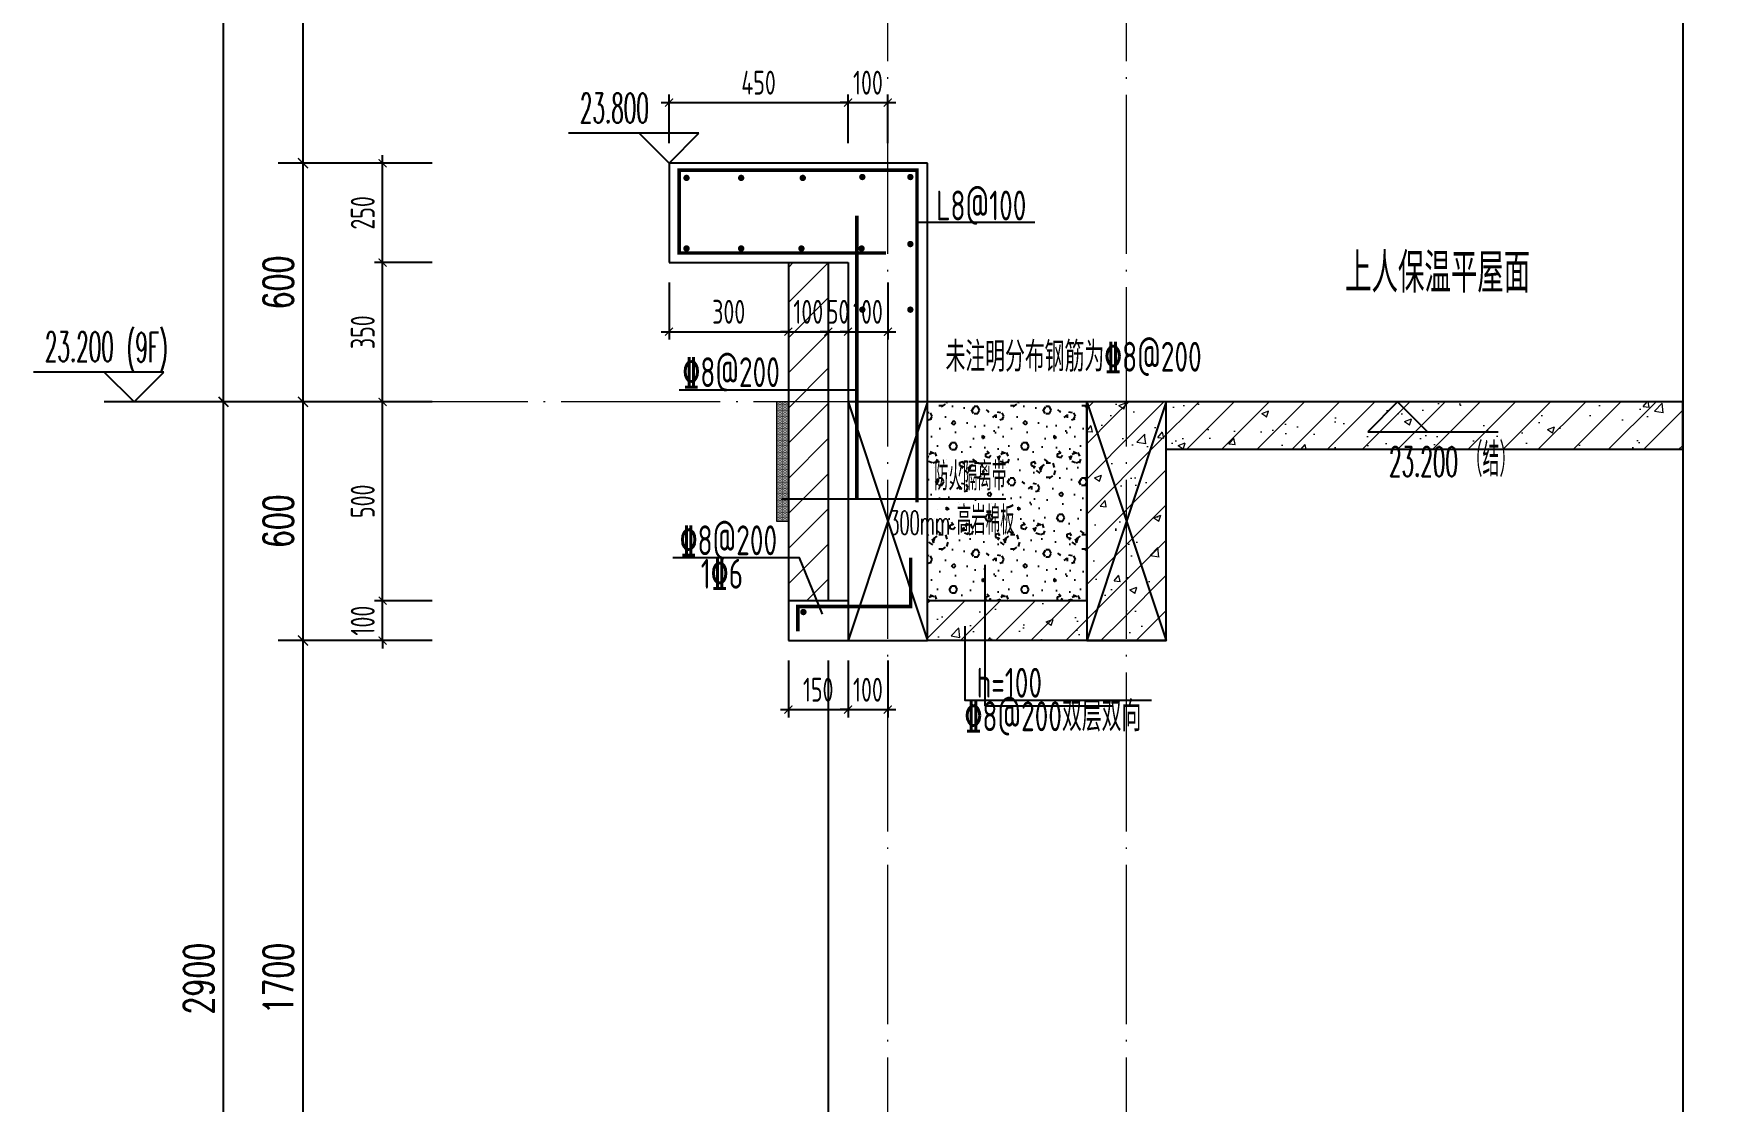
# Model space of a CAD drawing. Extents: x -1058961 to 23600, y -449123 to 2751847.
# Drawn here: x -103209 to -99009, y -20162 to -17477 of the extents above; entities that cross this region are included whole.
import ezdxf

# ---------------------------------------------------------------- set-up
doc = ezdxf.new("R2010")
doc.units = 0
doc.header["$LTSCALE"] = 1000
doc.linetypes.add('DOTE', pattern=[2.4200000000000004, 2, -0.2, 0.02, -0.2])
doc.layers.get('0').update_dxf_attribs({"linetype": 'CONTINUOUS'})
doc.layers.get('DEFPOINTS').update_dxf_attribs({"linetype": 'CONTINUOUS'})
for name, color, linetype in [('3-屋面构造层', 157, 'CONTINUOUS'), ('DIM', 2, 'CONTINUOUS'), ('DIM_ELEV', 3, 'CONTINUOUS'), ('DIM_IDEN', 67, 'CONTINUOUS'), ('DIM_SYMB', 3, 'CONTINUOUS'), ('PUB_DIM', 3, 'CONTINUOUS'), ('PUB_TEXT', 2, 'CONTINUOUS'), ('REIN', 6, 'CONTINUOUS'), ('S-大样-砼线', 7, 'CONTINUOUS'), ('S-引出线', 40, 'CONTINUOUS'), ('TEXT', 2, 'CONTINUOUS'), ('WALL', 5, 'CONTINUOUS'), ('水平筋标注', 7, 'CONTINUOUS'), ('看线', 251, 'CONTINUOUS')]:
    doc.layers.add(name, color=color, linetype=linetype)
doc.layers.add('DOTE', color=19, linetype='DOTE', lineweight=9)
doc.layers.add('PUB_HATCH', color=8, linetype='CONTINUOUS', lineweight=9)
doc.styles.add('_TCH_DIM', font='SIMPLEX.shx', dxfattribs={"width": 0.7, "bigfont": 'GBCBIG.shx'})
doc.styles.add('_TCH_DIM_T3', font='SIMPLEX', dxfattribs={"width": 0.7058823529411765, "bigfont": 'GBCBIG'})
doc.styles.add('DIM_FONT_T3', font='SIMPLEX', dxfattribs={"width": 0.7058823529411765, "bigfont": 'GBCBIG'})
doc.styles.add('TSSD_DIMENSION', font='Tssdeng.shx', dxfattribs={"width": 0.7, "bigfont": 'tssdchn.shx'})
doc.styles.add('TSSD_REIN', font='tssdeng.shx', dxfattribs={"width": 0.7, "height": 300, "bigfont": 'tssdchn.shx'})
doc.dimstyles.new('_TCH_ARCH&&25', dxfattribs={"dimtxt": 74.375, "dimasz": 25, "dimexe": 62.5, "dimexo": 75, "dimgap": 25, "dimtad": 1, "dimdec": 0, "dimzin": 0, "dimdsep": 46, "dimtxsty": '_TCH_DIM_T3', "dimblk": 'ARCHTICK', "dimcen": 0.09, "dimclrt": 7, "dimazin": 0, "dimtfac": 1, "dimtdec": 0, "dimtix": 1, "dimtmove": 2, "dimatfit": 3, "dimldrblk": 'ARCHTICK', "dimfxl": 0, "dimtolj": 1, "dimtzin": 0, "dimarcsym": 0})
doc.dimstyles.new('TSSD_20_20', dxfattribs={"dimtxt": 60, "dimasz": 20, "dimexe": 20, "dimexo": 50, "dimgap": 20, "dimtad": 1, "dimdec": 0, "dimzin": 0, "dimdsep": 46, "dimtxsty": 'TSSD_DIMENSION', "dimblk": 'ARCHTICK', "dimblk1": 'ARCHTICK', "dimblk2": 'ARCHTICK', "dimcen": 0, "dimdle": 20, "dimclrt": 7, "dimadec": 0, "dimazin": 0, "dimtfac": 1, "dimtdec": 0, "dimtix": 1, "dimtmove": 2, "dimatfit": 3, "dimfxl": 0, "dimtolj": 1, "dimtzin": 0, "dimarcsym": 0})
pattern_1 = [(45, (-668291.0864030174, 135539.9102943825), (-44.19417382415921, 44.19417382415922), []), (49.99999999999999, (-668291.0864030174, 135539.9102943825), (179.3150456501884, -15.68803374564878), [18.75, -206.25]), (355, (-668291.0864030174, 135539.9102943825), (-34.68783340325, 188.048033425003), [15, -165]), (100.4514, (-668276.1434830175, 135538.6029593826), (144.6273454285054, 172.3598855152384), [15.9350475, -175.285528]), (46.18420000000002, (-668291.0864030174, 135589.9102943825), (266.8102621564111, -41.37975358225452), [28.12499999999996, -309.3749999999993]), (96.6356, (-668268.8522167674, 135586.4619676325), (233.6656763871758, 243.5294677251104), [23.902572, -262.92825]), (351.1842, (-668291.0864030174, 135589.9102943825), (233.6654862834068, 243.5296502313311), [22.5, -247.5]), (21, (-668266.0864030174, 135577.4102943825), (149.2267630296154, -100.6547226663347), [18.75, -206.25]), (326.0000000000001, (-668266.0864030174, 135577.4102943825), (60.82883298039543, 181.2875112617133), [15, -165]), (71.4514, (-668253.6508447673, 135569.0223928826), (210.0556571453725, 80.6326241774881), [15.9350475, -175.285528]), (37.50000000000001, (-668291.0864030174, 135539.9102943825), (3.039963829322667, 83.22346345782788), [0, -163, 0, -167.5, 0, -165.625]), (7.499999999999999, (-668291.0864030174, 135539.9102943825), (65.76738436053715, 98.60292797059006), [0, -95.5, 0, -159.25, 0, -63.125]), (327.5, (-668346.8364030174, 135539.9102943825), (133.4556090431022, -5.638717933594939), [0, -62.5, 0, -195, 0, -258.75]), (317.5, (-668371.8364030174, 135539.9102943825), (145.7965423355966, 25.02624558307943), [0, -81.25, 0, -129.5, 0, -183.75])]

# ---------------------------------------------------------------- blocks, each defined once
blk = doc.blocks.new('A$C1F6240CC')
at = {"layer": 'PUB_HATCH'}
h = blk.add_hatch(dxfattribs=at)
h.set_pattern_fill('DOTS', color=251, scale=2, style=0)
h.set_pattern_definition([(0, (-1.955777406692505e-08, -299.9999999983702), (1.5875, 3.175), [0, -3.175])])
h.paths.add_polyline_path([(-29.99999475874938, -299.999999998312), (5.558831617236137e-06, -299.9999999983702), (6.351852789521217e-06, -49.99999798531644), (6.344867870211601e-06, 1.948734279721975e-06), (-1.955777406692505e-08, 2.010667230933905e-06), (-1.955777406692505e-08, 1.688022166490555e-09), (-29.99999475874938, 1.688022166490555e-09)])
at = {"layer": 'DIM_IDEN', "color": 5}
for p, q in [((-17.00205630995333, -243.6957581644529), (275.1374033376342, -243.6957581644529)), ((275.1374033376342, -243.6957581644529), (546.9959839678602, -243.6957581644529))]:
    blk.add_line(p, q, dxfattribs=at)
at = {"layer": 'PUB_HATCH', "color": 5}
blk.add_lwpolyline([(-1.955777406692505e-08, 1.629814505577087e-09), (-29.99999475874938, 1.629814505577087e-09), (-29.99999475874938, -299.9999999983702), (-1.955777406692505e-08, -299.9999999983702)], close=True, dxfattribs=at)
at = {"layer": 'PUB_TEXT', "style": 'DIM_FONT_T3', "width": 0.7058823529411765}
blk.add_text('防火隔离带', height=71.48936170212767, dxfattribs=at).set_placement((366.1962342807512, -222.6957581644529))
at = {"layer": 'PUB_TEXT', "color": 5, "style": 'DIM_FONT_T3'}
for s, height, width, p in [('300mm', 59.5, 0.4982698961937717, (253.9391275269252, -333.7157581644528)), ('高岩棉板', 71.48936170212767, 0.7058823529411765, (423.3508922328077, -333.7157581644528))]:
    blk.add_text(s, height=height, dxfattribs=dict(at, width=width)).set_placement(p)
blk = doc.blocks.new('_ArchTick')
at = {"color": 0, "linetype": 'ByBlock', "const_width": 0.15}
blk.add_lwpolyline([(-0.5, -0.5), (0.5, 0.5)], dxfattribs=at)
blk = doc.blocks.new('*D2248')
at = {"layer": 'DEFPOINTS', "color": 0}
for p in [(-101160.488908591, -17650.79827235779), (-101610.4889085471, -17803.12175046717), (-101160.488908591, -17803.12175047572)]:
    blk.add_point(p, dxfattribs=at)
at = {"layer": 'DIM', "color": 0, "lineweight": -2}
for p, q in [((-101610.4889085471, -17753.12175046717), (-101610.4889085471, -17630.79827235779)), ((-101160.488908591, -17753.12175047572), (-101160.488908591, -17630.79827235779)), ((-101630.4889085471, -17650.79827235779), (-101140.488908591, -17650.79827235779))]:
    blk.add_line(p, q, dxfattribs=at)
at = {"layer": 'DIM', "color": 0, "lineweight": -2, "xscale": 20, "yscale": 20, "zscale": 20, "rotation": 180}
blk.add_blockref('_ArchTick', (-101610.4889085471, -17650.79827235779), dxfattribs=at)
at = {"layer": 'DIM', "color": 0, "lineweight": -2, "xscale": 20, "yscale": 20, "zscale": 20}
blk.add_blockref('_ArchTick', (-101160.488908591, -17650.79827235779), dxfattribs=at)
at = {"layer": 'DIM', "color": 7, "insert": (-101385.488908569, -17600.79827235779), "char_height": 60, "attachment_point": 5, "style": 'TSSD_DIMENSION'}
blk.add_mtext('\\A1;450', dxfattribs=at)
blk = doc.blocks.new('*D2249')
at = {"layer": 'DEFPOINTS', "color": 0}
for p in [(-101060.4889152684, -17650.79827236303), (-101160.488908591, -17803.12175047572), (-101060.4889152684, -17803.12175047764)]:
    blk.add_point(p, dxfattribs=at)
at = {"layer": 'DIM', "color": 0, "lineweight": -2}
for p, q in [((-101160.488908591, -17753.12175047572), (-101160.488908591, -17630.79827236303)), ((-101060.4889152684, -17753.12175047764), (-101060.4889152684, -17630.79827236303)), ((-101160.488908591, -17650.79827236303), (-101180.488908591, -17650.79827236303)), ((-101160.488908591, -17650.79827236303), (-101060.4889152684, -17650.79827236303)), ((-101060.4889152684, -17650.79827236303), (-101040.4889152684, -17650.79827236303))]:
    blk.add_line(p, q, dxfattribs=at)
at = {"layer": 'DIM', "color": 0, "lineweight": -2, "xscale": 20, "yscale": 20, "zscale": 20}
blk.add_blockref('_ArchTick', (-101160.488908591, -17650.79827236303), dxfattribs=at)
at = {"layer": 'DIM', "color": 0, "lineweight": -2, "xscale": 20, "yscale": 20, "zscale": 20, "rotation": 180}
blk.add_blockref('_ArchTick', (-101060.4889152684, -17650.79827236303), dxfattribs=at)
at = {"layer": 'DIM', "color": 7, "insert": (-101110.4889119297, -17600.79827236303), "char_height": 60, "attachment_point": 5, "style": 'TSSD_DIMENSION'}
blk.add_mtext('\\A1;100', dxfattribs=at)
blk = doc.blocks.new('*D2255')
at = {"layer": 'DEFPOINTS', "color": 0}
for p in [(-101610.4889152552, -18053.12175045372), (-101310.4889085615, -18053.12175045942), (-101310.4889085615, -18226.83244041115)]:
    blk.add_point(p, dxfattribs=at)
at = {"layer": 'DIM', "color": 0, "lineweight": -2}
for p, q in [((-101610.4889152552, -18103.12175045372), (-101610.4889152552, -18246.83244041115)), ((-101310.4889085615, -18103.12175045942), (-101310.4889085615, -18246.83244041115)), ((-101630.4889152552, -18226.83244041115), (-101290.4889085615, -18226.83244041115))]:
    blk.add_line(p, q, dxfattribs=at)
at = {"layer": 'DIM', "color": 0, "lineweight": -2, "xscale": 20, "yscale": 20, "zscale": 20, "rotation": 180}
blk.add_blockref('_ArchTick', (-101610.4889152552, -18226.83244041115), dxfattribs=at)
at = {"layer": 'DIM', "color": 0, "lineweight": -2, "xscale": 20, "yscale": 20, "zscale": 20}
blk.add_blockref('_ArchTick', (-101310.4889085615, -18226.83244041115), dxfattribs=at)
at = {"layer": 'DIM', "color": 7, "insert": (-101460.4889119084, -18176.83244041115), "char_height": 60, "attachment_point": 5, "style": 'TSSD_DIMENSION'}
blk.add_mtext('\\A1;300', dxfattribs=at)
blk = doc.blocks.new('*D2256')
at = {"layer": 'DEFPOINTS', "color": 0}
for p in [(-101310.4889085615, -18053.12175045942), (-101210.4889083258, -18053.12175046135), (-101210.4889083258, -18226.83244041499)]:
    blk.add_point(p, dxfattribs=at)
at = {"layer": 'DIM', "color": 0, "lineweight": -2}
for p, q in [((-101310.4889085615, -18103.12175045942), (-101310.4889085615, -18246.83244041499)), ((-101210.4889083258, -18103.12175046135), (-101210.4889083258, -18246.83244041499)), ((-101310.4889085615, -18226.83244041499), (-101330.4889085615, -18226.83244041499)), ((-101310.4889085615, -18226.83244041499), (-101210.4889083258, -18226.83244041499)), ((-101210.4889083258, -18226.83244041499), (-101190.4889083258, -18226.83244041499))]:
    blk.add_line(p, q, dxfattribs=at)
at = {"layer": 'DIM', "color": 0, "lineweight": -2, "xscale": 20, "yscale": 20, "zscale": 20}
blk.add_blockref('_ArchTick', (-101310.4889085615, -18226.83244041499), dxfattribs=at)
at = {"layer": 'DIM', "color": 0, "lineweight": -2, "xscale": 20, "yscale": 20, "zscale": 20, "rotation": 180}
blk.add_blockref('_ArchTick', (-101210.4889083258, -18226.83244041499), dxfattribs=at)
at = {"layer": 'DIM', "color": 7, "insert": (-101260.4889084437, -18176.83244041499), "char_height": 60, "attachment_point": 5, "style": 'TSSD_DIMENSION'}
blk.add_mtext('\\A1;100', dxfattribs=at)
blk = doc.blocks.new('*D2257')
at = {"layer": 'DEFPOINTS', "color": 0}
for p in [(-101210.4889083258, -18053.12175046135), (-101160.4889085632, -18053.12175046233), (-101160.4889085632, -18226.83244041645)]:
    blk.add_point(p, dxfattribs=at)
at = {"layer": 'DIM', "color": 0, "lineweight": -2}
for p, q in [((-101210.4889083258, -18103.12175046135), (-101210.4889083258, -18246.83244041645)), ((-101160.4889085632, -18103.12175046233), (-101160.4889085632, -18246.83244041645)), ((-101210.4889083258, -18226.83244041645), (-101230.4889083258, -18226.83244041645)), ((-101210.4889083258, -18226.83244041645), (-101160.4889085632, -18226.83244041645)), ((-101160.4889085632, -18226.83244041645), (-101140.4889085632, -18226.83244041645))]:
    blk.add_line(p, q, dxfattribs=at)
at = {"layer": 'DIM', "color": 0, "lineweight": -2, "xscale": 20, "yscale": 20, "zscale": 20}
blk.add_blockref('_ArchTick', (-101210.4889083258, -18226.83244041645), dxfattribs=at)
at = {"layer": 'DIM', "color": 0, "lineweight": -2, "xscale": 20, "yscale": 20, "zscale": 20, "rotation": 180}
blk.add_blockref('_ArchTick', (-101160.4889085632, -18226.83244041645), dxfattribs=at)
at = {"layer": 'DIM', "color": 7, "insert": (-101185.4889084445, -18176.83244041645), "char_height": 60, "attachment_point": 5, "style": 'TSSD_DIMENSION'}
blk.add_mtext('\\A1;50', dxfattribs=at)
blk = doc.blocks.new('*D2258')
at = {"layer": 'DEFPOINTS', "color": 0}
for p in [(-101160.4889085632, -18053.12175046233), (-101060.4889152406, -18053.12175046426), (-101060.4889152406, -18226.83244041784)]:
    blk.add_point(p, dxfattribs=at)
at = {"layer": 'DIM', "color": 0, "lineweight": -2}
for p, q in [((-101160.4889085632, -18103.12175046233), (-101160.4889085632, -18246.83244041784)), ((-101060.4889152406, -18103.12175046426), (-101060.4889152406, -18246.83244041784)), ((-101160.4889085632, -18226.83244041784), (-101180.4889085632, -18226.83244041784)), ((-101160.4889085632, -18226.83244041784), (-101060.4889152406, -18226.83244041784)), ((-101060.4889152406, -18226.83244041784), (-101040.4889152406, -18226.83244041784))]:
    blk.add_line(p, q, dxfattribs=at)
at = {"layer": 'DIM', "color": 0, "lineweight": -2, "xscale": 20, "yscale": 20, "zscale": 20}
blk.add_blockref('_ArchTick', (-101160.4889085632, -18226.83244041784), dxfattribs=at)
at = {"layer": 'DIM', "color": 0, "lineweight": -2, "xscale": 20, "yscale": 20, "zscale": 20, "rotation": 180}
blk.add_blockref('_ArchTick', (-101060.4889152406, -18226.83244041784), dxfattribs=at)
at = {"layer": 'DIM', "color": 7, "insert": (-101110.4889119019, -18176.83244041784), "char_height": 60, "attachment_point": 5, "style": 'TSSD_DIMENSION'}
blk.add_mtext('\\A1;100', dxfattribs=at)
blk = doc.blocks.new('*D2259')
at = {"layer": 'DEFPOINTS', "color": 0}
for p in [(-101310.4889152411, -19003.12175046228), (-101160.4889152427, -19003.12175046513), (-101160.4889152427, -19176.83244041831)]:
    blk.add_point(p, dxfattribs=at)
at = {"layer": 'DIM', "color": 0, "lineweight": -2}
for p, q in [((-101310.4889152411, -19053.12175046228), (-101310.4889152411, -19196.83244041831)), ((-101160.4889152427, -19053.12175046513), (-101160.4889152427, -19196.83244041831)), ((-101330.4889152411, -19176.83244041831), (-101140.4889152427, -19176.83244041831))]:
    blk.add_line(p, q, dxfattribs=at)
at = {"layer": 'DIM', "color": 0, "lineweight": -2, "xscale": 20, "yscale": 20, "zscale": 20, "rotation": 180}
blk.add_blockref('_ArchTick', (-101310.4889152411, -19176.83244041831), dxfattribs=at)
at = {"layer": 'DIM', "color": 0, "lineweight": -2, "xscale": 20, "yscale": 20, "zscale": 20}
blk.add_blockref('_ArchTick', (-101160.4889152427, -19176.83244041831), dxfattribs=at)
at = {"layer": 'DIM', "color": 7, "insert": (-101235.4889152419, -19126.83244041831), "char_height": 60, "attachment_point": 5, "style": 'TSSD_DIMENSION'}
blk.add_mtext('\\A1;150', dxfattribs=at)
blk = doc.blocks.new('*D2260')
at = {"layer": 'DEFPOINTS', "color": 0}
for p in [(-101160.4889152426, -19003.12175046513), (-101060.4889219201, -19003.12175046705), (-101060.4889219201, -19176.83244042069)]:
    blk.add_point(p, dxfattribs=at)
at = {"layer": 'DIM', "color": 0, "lineweight": -2}
for p, q in [((-101160.4889152426, -19053.12175046513), (-101160.4889152426, -19196.83244042069)), ((-101060.4889219201, -19053.12175046705), (-101060.4889219201, -19196.83244042069)), ((-101160.4889152426, -19176.83244042069), (-101180.4889152426, -19176.83244042069)), ((-101160.4889152426, -19176.83244042069), (-101060.4889219201, -19176.83244042069)), ((-101060.4889219201, -19176.83244042069), (-101040.4889219201, -19176.83244042069))]:
    blk.add_line(p, q, dxfattribs=at)
at = {"layer": 'DIM', "color": 0, "lineweight": -2, "xscale": 20, "yscale": 20, "zscale": 20}
blk.add_blockref('_ArchTick', (-101160.4889152426, -19176.83244042069), dxfattribs=at)
at = {"layer": 'DIM', "color": 0, "lineweight": -2, "xscale": 20, "yscale": 20, "zscale": 20, "rotation": 180}
blk.add_blockref('_ArchTick', (-101060.4889219201, -19176.83244042069), dxfattribs=at)
at = {"layer": 'DIM', "color": 7, "insert": (-101110.4889185813, -19126.83244042069), "char_height": 60, "attachment_point": 5, "style": 'TSSD_DIMENSION'}
blk.add_mtext('\\A1;100', dxfattribs=at)
blk = doc.blocks.new('*D2261')
at = {"layer": 'DEFPOINTS', "color": 0}
for p in [(-102330.6830723366, -17803.12175046402), (-102156.0723058874, -17803.12175046402), (-102156.0723058874, -18053.12175046239)]:
    blk.add_point(p, dxfattribs=at)
at = {"layer": 'DIM', "color": 0, "lineweight": -2}
for p, q in [((-102206.0723058874, -17803.12175046402), (-102350.6830723366, -17803.12175046402)), ((-102330.6830723366, -18073.12175046239), (-102330.6830723366, -17783.12175046402)), ((-102206.0723058874, -18053.12175046239), (-102350.6830723366, -18053.12175046239))]:
    blk.add_line(p, q, dxfattribs=at)
at = {"layer": 'DIM', "color": 0, "lineweight": -2, "xscale": 20, "yscale": 20, "zscale": 20}
for p, rotation in [((-102330.6830723366, -17803.12175046402), 90), ((-102330.6830723366, -18053.12175046239), 270)]:
    blk.add_blockref('_ArchTick', p, dxfattribs=dict(at, rotation=rotation))
at = {"layer": 'DIM', "color": 7, "insert": (-102380.6830723366, -17928.12175046322), "char_height": 60, "attachment_point": 5, "rotation": 90, "style": 'TSSD_DIMENSION'}
blk.add_mtext('\\A1;250', dxfattribs=at)
blk = doc.blocks.new('*D2262')
at = {"layer": 'DEFPOINTS', "color": 0}
for p in [(-102330.6830723366, -18053.12175046239), (-102156.0723058874, -18053.12175046239), (-102156.0723058874, -18403.12175049039)]:
    blk.add_point(p, dxfattribs=at)
at = {"layer": 'DIM', "color": 0, "lineweight": -2}
for p, q in [((-102206.0723058874, -18053.12175046239), (-102350.6830723366, -18053.12175046239)), ((-102330.6830723366, -18423.12175049039), (-102330.6830723366, -18033.12175046239)), ((-102206.0723058874, -18403.12175049039), (-102350.6830723366, -18403.12175049039))]:
    blk.add_line(p, q, dxfattribs=at)
at = {"layer": 'DIM', "color": 0, "lineweight": -2, "xscale": 20, "yscale": 20, "zscale": 20}
for p, rotation in [((-102330.6830723366, -18053.12175046239), 90), ((-102330.6830723366, -18403.12175049039), 270)]:
    blk.add_blockref('_ArchTick', p, dxfattribs=dict(at, rotation=rotation))
at = {"layer": 'DIM', "color": 7, "insert": (-102380.6830723366, -18228.12175047641), "char_height": 60, "attachment_point": 5, "rotation": 90, "style": 'TSSD_DIMENSION'}
blk.add_mtext('\\A1;350', dxfattribs=at)
blk = doc.blocks.new('*D2263')
at = {"layer": 'DEFPOINTS', "color": 0}
for p in [(-102330.6830723366, -18403.12175049039), (-102156.0723058874, -18403.12175049039), (-102156.0723058874, -18903.12175049034)]:
    blk.add_point(p, dxfattribs=at)
at = {"layer": 'DIM', "color": 0, "lineweight": -2}
for p, q in [((-102330.6830723366, -18923.12175049034), (-102330.6830723366, -18383.12175049039)), ((-102206.0723058874, -18403.12175049039), (-102350.6830723366, -18403.12175049039)), ((-102206.0723058874, -18903.12175049034), (-102350.6830723366, -18903.12175049034))]:
    blk.add_line(p, q, dxfattribs=at)
at = {"layer": 'DIM', "color": 0, "lineweight": -2, "xscale": 20, "yscale": 20, "zscale": 20}
for p, rotation in [((-102330.6830723366, -18403.12175049039), 90), ((-102330.6830723366, -18903.12175049034), 270)]:
    blk.add_blockref('_ArchTick', p, dxfattribs=dict(at, rotation=rotation))
at = {"layer": 'DIM', "color": 7, "insert": (-102380.6830723366, -18653.12175049038), "char_height": 60, "attachment_point": 5, "rotation": 90, "style": 'TSSD_DIMENSION'}
blk.add_mtext('\\A1;500', dxfattribs=at)
blk = doc.blocks.new('*D2285')
at = {"layer": 'DEFPOINTS', "color": 0}
for p in [(-102530.683072341, -19003.12988467742), (-102230.6830723203, -19003.12988467742), (-102230.6830723203, -20703.12175046629)]:
    blk.add_point(p, dxfattribs=at)
at = {"layer": 'PUB_DIM', "color": 0, "lineweight": -2}
for p, q in [((-102305.6830723203, -19003.12988467742), (-102593.183072341, -19003.12988467742)), ((-102530.683072341, -20703.12175046629), (-102530.683072341, -19003.12988467742)), ((-102305.6830723203, -20703.12175046629), (-102593.183072341, -20703.12175046629))]:
    blk.add_line(p, q, dxfattribs=at)
at = {"layer": 'PUB_DIM', "color": 0, "lineweight": -2, "xscale": 25, "yscale": 25, "zscale": 25}
for p, rotation in [((-102530.683072341, -19003.12988467742), 90), ((-102530.683072341, -20703.12175046629), 270)]:
    blk.add_blockref('_ArchTick', p, dxfattribs=dict(at, rotation=rotation))
at = {"layer": 'PUB_DIM', "color": 7, "insert": (-102592.870572341, -19853.12581757187), "char_height": 74.375, "attachment_point": 5, "rotation": 90, "style": '_TCH_DIM_T3'}
blk.add_mtext('\\A1;1700', dxfattribs=at)
blk = doc.blocks.new('*D2286')
at = {"layer": 'DEFPOINTS', "color": 0}
for p in [(-102530.683072341, -18403.12175046257), (-102230.6830723203, -18403.12175046257), (-102230.6830723203, -19003.12988467742)]:
    blk.add_point(p, dxfattribs=at)
at = {"layer": 'PUB_DIM', "color": 0, "lineweight": -2}
for p, q in [((-102305.6830723203, -18403.12175046257), (-102593.183072341, -18403.12175046257)), ((-102530.683072341, -19003.12988467742), (-102530.683072341, -18403.12175046257)), ((-102305.6830723203, -19003.12988467742), (-102593.183072341, -19003.12988467742))]:
    blk.add_line(p, q, dxfattribs=at)
at = {"layer": 'PUB_DIM', "color": 0, "lineweight": -2, "xscale": 25, "yscale": 25, "zscale": 25}
for p, rotation in [((-102530.683072341, -18403.12175046257), 90), ((-102530.683072341, -19003.12988467742), 270)]:
    blk.add_blockref('_ArchTick', p, dxfattribs=dict(at, rotation=rotation))
at = {"layer": 'PUB_DIM', "color": 7, "insert": (-102592.870572341, -18703.12581757001), "char_height": 74.375, "attachment_point": 5, "rotation": 90, "style": '_TCH_DIM_T3'}
blk.add_mtext('\\A1;600', dxfattribs=at)
blk = doc.blocks.new('*D2287')
at = {"layer": 'DEFPOINTS', "color": 0}
for p in [(-102530.683072341, -17803.12175049051), (-102230.6830723203, -17803.12175049051), (-102230.6830723203, -18403.12175046257)]:
    blk.add_point(p, dxfattribs=at)
at = {"layer": 'PUB_DIM', "color": 0, "lineweight": -2}
for p, q in [((-102305.6830723203, -17803.12175049051), (-102593.183072341, -17803.12175049051)), ((-102530.683072341, -18403.12175046257), (-102530.683072341, -17803.12175049051)), ((-102305.6830723203, -18403.12175046257), (-102593.183072341, -18403.12175046257))]:
    blk.add_line(p, q, dxfattribs=at)
at = {"layer": 'PUB_DIM', "color": 0, "lineweight": -2, "xscale": 25, "yscale": 25, "zscale": 25}
for p, rotation in [((-102530.683072341, -17803.12175049051), 90), ((-102530.683072341, -18403.12175046257), 270)]:
    blk.add_blockref('_ArchTick', p, dxfattribs=dict(at, rotation=rotation))
at = {"layer": 'PUB_DIM', "color": 7, "insert": (-102592.870572341, -18103.12175047655), "char_height": 74.375, "attachment_point": 5, "rotation": 90, "style": '_TCH_DIM_T3'}
blk.add_mtext('\\A1;600', dxfattribs=at)
blk = doc.blocks.new('*D2288')
at = {"layer": 'DEFPOINTS', "color": 0}
for p in [(-102530.683072341, -16103.12175046222), (-102230.6830723203, -16103.12175046222), (-102230.6830723203, -17803.12175049051)]:
    blk.add_point(p, dxfattribs=at)
at = {"layer": 'PUB_DIM', "color": 0, "lineweight": -2}
for p, q in [((-102305.6830723203, -16103.12175046222), (-102593.183072341, -16103.12175046222)), ((-102530.683072341, -17803.12175049051), (-102530.683072341, -16103.12175046222)), ((-102305.6830723203, -17803.12175049051), (-102593.183072341, -17803.12175049051))]:
    blk.add_line(p, q, dxfattribs=at)
at = {"layer": 'PUB_DIM', "color": 0, "lineweight": -2, "xscale": 25, "yscale": 25, "zscale": 25}
for p, rotation in [((-102530.683072341, -16103.12175046222), 90), ((-102530.683072341, -17803.12175049051), 270)]:
    blk.add_blockref('_ArchTick', p, dxfattribs=dict(at, rotation=rotation))
at = {"layer": 'PUB_DIM', "color": 7, "insert": (-102592.870572341, -16953.12175047638), "char_height": 74.375, "attachment_point": 5, "rotation": 90, "style": '_TCH_DIM_T3'}
blk.add_mtext('\\A1;1700', dxfattribs=at)
blk = doc.blocks.new('*D2296')
at = {"layer": 'DEFPOINTS', "color": 0}
for p in [(-102730.6830723459, -18403.12175046245), (-102230.6830723208, -18403.12175046245), (-102230.6830723208, -21303.12175046245)]:
    blk.add_point(p, dxfattribs=at)
at = {"layer": 'PUB_DIM', "color": 0, "lineweight": -2}
for p, q in [((-102305.6830723208, -18403.12175046245), (-102793.1830723459, -18403.12175046245)), ((-102730.6830723459, -21303.12175046245), (-102730.6830723459, -18403.12175046245)), ((-102305.6830723208, -21303.12175046245), (-102793.1830723459, -21303.12175046245))]:
    blk.add_line(p, q, dxfattribs=at)
at = {"layer": 'PUB_DIM', "color": 0, "lineweight": -2, "xscale": 25, "yscale": 25, "zscale": 25}
for p, rotation in [((-102730.6830723459, -18403.12175046245), 90), ((-102730.6830723459, -21303.12175046245), 270)]:
    blk.add_blockref('_ArchTick', p, dxfattribs=dict(at, rotation=rotation))
at = {"layer": 'PUB_DIM', "color": 7, "insert": (-102792.8705723459, -19853.12175046247), "char_height": 74.375, "attachment_point": 5, "rotation": 90, "style": '_TCH_DIM_T3'}
blk.add_mtext('\\A1;2900', dxfattribs=at)
blk = doc.blocks.new('*D2297')
at = {"layer": 'DEFPOINTS', "color": 0}
for p in [(-102730.6830723459, -15503.12175046245), (-102230.6830723208, -15503.12175046245), (-102230.6830723208, -18403.12175046245)]:
    blk.add_point(p, dxfattribs=at)
at = {"layer": 'PUB_DIM', "color": 0, "lineweight": -2}
for p, q in [((-102305.6830723208, -15503.12175046245), (-102793.1830723459, -15503.12175046245)), ((-102730.6830723459, -18403.12175046245), (-102730.6830723459, -15503.12175046245)), ((-102305.6830723208, -18403.12175046245), (-102793.1830723459, -18403.12175046245))]:
    blk.add_line(p, q, dxfattribs=at)
at = {"layer": 'PUB_DIM', "color": 0, "lineweight": -2, "xscale": 25, "yscale": 25, "zscale": 25}
for p, rotation in [((-102730.6830723459, -15503.12175046245), 90), ((-102730.6830723459, -18403.12175046245), 270)]:
    blk.add_blockref('_ArchTick', p, dxfattribs=dict(at, rotation=rotation))
at = {"layer": 'PUB_DIM', "color": 7, "insert": (-102792.8705723459, -16953.12175046247), "char_height": 74.375, "attachment_point": 5, "rotation": 90, "style": '_TCH_DIM_T3'}
blk.add_mtext('\\A1;2900', dxfattribs=at)
blk = doc.blocks.new('A$C0F477415')
at = {"layer": 'REIN', "const_width": 9}
for points in [[(536.22545744339, 974.1030920682824), (15.93111191410571, 974.1030920682824), (15.93111191410571, 1182.470114677621), (613.6656915736385, 1182.470114677621), (613.6656915736385, 347.4605763027794)], [(462.5655877483077, 353.0609498316771), (462.5655877483077, 1067.749458644073)], [(313.9337750365958, 23.34555459674448), (313.9337750365958, 85.24854036327451), (597.794307123404, 85.24854036327451), (597.794307123404, 208.2016744283028)]]:
    blk.add_lwpolyline(points, dxfattribs=at)
at = {"layer": 'REIN', "const_width": 8}
for points in [[(30.21925133559853, 1162.868610424921, 1), (38.21925133559853, 1162.868610424921, 1)], [(167.6620064838789, 1162.868610424921, 1), (175.6620064838789, 1162.868610424921, 1)], [(322.5238362546079, 1162.868610424921, 1), (330.5238362546079, 1162.868610424921, 1)], [(472.3069430752657, 1165.127354013326, 1), (480.3069430752657, 1165.127354013326, 1)], [(593.0279733999632, 1165.127354013326, 1), (601.0279733999632, 1165.127354013326, 1)], [(30.21925133559853, 985.4166030073538, 1), (38.21925133559853, 985.4166030073538, 1)], [(167.6620064838789, 985.4166030073538, 1), (175.6620064838789, 985.4166030073538, 1)], [(319.1733809751458, 985.4166030073538, 1), (327.1733809751458, 985.4166030073538, 1)], [(470.4389034458436, 985.4166030073538, 1), (478.4389034458436, 985.4166030073538, 1)], [(593.0279733999632, 996.5827968406375, 1), (601.0279733999632, 996.5827968406375, 1)], [(472.3069430752657, 831.7102530163829, 1), (480.3069430752657, 831.7102530163829, 1)], [(593.0279733999632, 831.7102530163829, 1), (601.0279733999632, 831.7102530163829, 1)], [(324.1522886119783, 71.62434444355313, 1), (332.1522886119783, 71.62434444355313, 1)]]:
    blk.add_lwpolyline(points, format="xyb", close=True, dxfattribs=at)
at = {"layer": 'S-大样-砼线'}
for p, q in [((440.4064266392961, 600.0093946014531), (640.4064254472032, 0.001821757410652936)), ((640.4093733830377, 600.0093946051784), (440.4093745723367, 0.001821753685362637))]:
    blk.add_line(p, q, dxfattribs=at)
blk.add_lwpolyline([(640.4064325019717, 600.0093946014531), (440.4064266392961, 600.0093946014531), (440.4064266318455, 0.001821757410652936), (640.4064324935898, 0.001821757410652936)], close=True, dxfattribs=at)
at = {"layer": 'S-引出线'}
for p, q in [((609.6656915736385, 1052.001626337471), (909.7999883112498, 1052.001626337471)), ((15.48061037855223, 630.2351489840075), (462.5655877483077, 630.2351489840075))]:
    blk.add_line(p, q, dxfattribs=at)
blk.add_lwpolyline([(376.4770208946429, 66.11144457937917), (318.4227704755031, 207.6593468654319), (-0.0008167573250830173, 207.6593468654319)], dxfattribs=at)
at = {"layer": 'TEXT', "style": 'TSSD_REIN', "width": 0.7}
for s, p in [('L8@100', (661.743466746062, 1056.110395150376)), ('未注明分布钢筋为%%1328@200', (685.4535198323429, 675.8293871463975)), ('%%1328@200', (23.94837839109823, 636.9912632876658)), ('%%1328@200', (17.02145750215277, 214.4464526554802)), ('1%%1326', (70.13916111178696, 130.3748975073686))]:
    blk.add_text(s, height=75, rotation=1.867629851175362e-07, dxfattribs=at).set_placement(p)
blk = doc.blocks.new('20210809.02264990')
at = {"layer": 'TEXT'}
blk.add_lwpolyline([(87888.15552412858, 66842.85802403922), (87888.15552412858, 66657.37792068897), (88357.96524327435, 66657.37792068897)], dxfattribs=at)
blk.add_blockref('A$C0F477415', (87154.51063364511, 66807.0840813448), dxfattribs=at)
at = {"layer": 'TEXT', "style": 'TSSD_REIN', "width": 0.7}
for s, p in [('h=100', (87918.06667849608, 66663.40869463401)), ('%%1328@200双层双向', (87887.65350001864, 66579.16558626192))]:
    blk.add_text(s, height=75, rotation=1.867629851175362e-07, dxfattribs=at).set_placement(p)
blk = doc.blocks.new('20210810.11470748')
at = {"layer": 'S-大样-砼线'}
for p, q in [((68417.54344261235, -103208.8821089094), (68217.53969536396, -103808.8543934586)), ((68217.54049586861, -103208.8821089073), (68417.53674623882, -103808.8543934491))]:
    blk.add_line(p, q, dxfattribs=at)
blk.add_lwpolyline([(68417.54050173129, -103208.8821089131), (68217.54049586861, -103208.8821089131), (68217.53674742347, -103808.8543934549), (68417.53675328521, -103808.8543934549)], close=True, dxfattribs=at)
at = {"layer": 'REIN'}
blk.add_blockref('20210809.02264990', (-19977.38031286688, -170615.9402935578), dxfattribs=at)
blk = doc.blocks.new('*D3232')
at = {"layer": 'DEFPOINTS', "color": 0}
for p in [(-102330.6830723366, -18903.12175049034), (-102156.0723058874, -18903.12175049034), (-102156.0723058874, -19003.12988467743)]:
    blk.add_point(p, dxfattribs=at)
at = {"layer": 'DIM', "color": 0, "lineweight": -2}
for p, q in [((-102330.6830723366, -18903.12175049034), (-102330.6830723366, -18883.12175049034)), ((-102206.0723058874, -18903.12175049034), (-102350.6830723366, -18903.12175049034)), ((-102330.6830723366, -19003.12988467743), (-102330.6830723366, -18903.12175049034)), ((-102206.0723058874, -19003.12988467743), (-102350.6830723366, -19003.12988467743)), ((-102330.6830723366, -19003.12988467743), (-102330.6830723366, -19023.12988467743))]:
    blk.add_line(p, q, dxfattribs=at)
at = {"layer": 'DIM', "color": 0, "lineweight": -2, "xscale": 20, "yscale": 20, "zscale": 20}
for p, rotation in [((-102330.6830723366, -18903.12175049034), 270), ((-102330.6830723366, -19003.12988467743), 90)]:
    blk.add_blockref('_ArchTick', p, dxfattribs=dict(at, rotation=rotation))
at = {"layer": 'DIM', "color": 7, "insert": (-102380.6830723366, -18953.1258175839), "char_height": 60, "attachment_point": 5, "rotation": 90, "style": 'TSSD_DIMENSION'}
blk.add_mtext('\\A1;100', dxfattribs=at)
blk = doc.blocks.new('FSDFSFSFSFEFSFESF')
at = {"layer": '看线'}
blk.add_line((1114228.273350265, 467393.3721650818), (1114228.273350265, 465805.1368709645), dxfattribs=at)

msp = doc.modelspace()

# ---------------------------------------------------------------- hatches: boundary and pattern name
at = {"layer": '3-屋面构造层'}
h = msp.add_hatch(dxfattribs=at)
h.set_pattern_fill('加气混凝土', color=251, scale=15, style=0)
h.set_pattern_definition([(0, (-1215385.662258801, -489501.3939155483), (90, 180), [0, -180]), (0, (-1215490.962258802, -489525.6939155483), (90, 180), [0, -180]), (0, (-1215432.462258802, -489527.4939155484), (90, 180), [0, -180]), (0, (-1215368.562258802, -489474.3939155483), (90, 180), [0, -180]), (0, (-1215443.262258801, -489536.4939155484), (90, 180), [0, -180]), (0, (-1215350.562258802, -489360.9939155484), (90, 180), [0, -180]), (0, (-1215405.462258802, -489375.3939155483), (90, 180), [0, -180]), (0, (-1215376.662258801, -489397.8939155483), (90, 180), [0, -180]), (0, (-1215523.362258801, -489401.4939155484), (90, 180), [0, -180]), (0, (-1215435.162258801, -489409.5939155482), (90, 180), [0, -180]), (0, (-1215469.362258801, -489455.4939155484), (90, 180), [0, -180]), (0, (-1215467.562258802, -489522.9939155484), (90, 180), [0, -180]), (0, (-1215400.062258802, -489530.1939155483), (90, 180), [0, -180]), (0, (-1215350.562258802, -489450.9939155484), (90, 180), [0, -180]), (0, (-1215518.862258801, -489478.8939155483), (90, 180), [0, -180]), (0, (-1215503.562258802, -489448.2939155482), (90, 180), [0, -180]), (0, (-1215433.362258801, -489460.8939155483), (90, 180), [0, -180]), (0, (-1215458.562258802, -489486.9939155484), (90, 180), [0, -180]), (0, (-1215472.962258802, -489427.5939155482), (90, 180), [0, -180]), (0, (-1215450.462258802, -489360.0939155482), (90, 180), [0, -180]), (0, (-1215511.662258801, -489516.6939155483), (90, 180), [0, -180]), (0, (-1215412.662258801, -489396.9939155484), (90, 180), [0, -180]), (0, (-1215496.362258801, -489394.2939155482), (90, 180), [0, -180]), (0, (-1215510.762258801, -489370.8939155483), (90, 180), [0, -180]), (130.601294, (-1215361.619401402, -489417.3510587484), (-449.9999950292954, 540.00000236093), [7.9024662, -3311.1333]), (18.4349488, (-1215374.476544001, -489413.9224871484), (449.9999983404209, 179.9999986719667), [8.131572, -1130.28837]), (90, (-1215374.476544001, -489421.6367723484), (90.00000000000001, 180), [7.714285199999999, -352.285695]), (161.565051, (-1215366.762258801, -489424.2082019484), (-450.0000022657823, 179.9999865817234), [8.131572, -1130.28837]), (53.1301023, (-1215366.762258801, -489424.2082019484), (90.00000017013603, 179.999999914932), [8.571428999999998, -891.4285499999999]), (135, (-1215359.905115601, -489515.9224715483), (-90.00001087984293, 179.9999878185604), [7.273098, -501.84378]), (45, (-1215370.190830401, -489515.9224715483), (89.99999942471308, 179.9999992736903), [7.273098, -501.84378]), (135, (-1215365.047973002, -489521.0653415484), (-90.00001087984293, 179.9999878185604), [7.273098, -501.84378]), (45, (-1215365.047973002, -489521.0653415484), (89.99999942471308, 179.9999992736903), [7.273098, -501.84378]), (116.565051, (-1215446.476536801, -489395.0653433484), (-1.565789601976064e-05, 359.9999902060562), [9.583147799999937, -191.662949999999]), (180, (-1215450.762246801, -489386.4939161484), (-89.99999999999997, 180), [10.2857148, -169.714275]), (63.43494880000001, (-1215465.333678801, -489395.0653433484), (8.14843605922988e-07, 359.9999982559008), [9.583147799999999, -191.66295]), (116.565051, (-1215461.047968801, -489403.6367723484), (-1.565789601976064e-05, 359.9999902060562), [9.583147799999937, -191.662949999999]), (0, (-1215461.047968801, -489403.6367723484), (90, 180), [10.2857148, -169.714275]), (63.43494880000001, (-1215450.762246801, -489403.6367723484), (8.14843605922988e-07, 359.9999982559008), [9.583147799999999, -191.66295]), (107.102728, (-1215378.762259402, -489455.9224775483), (-269.9999896777364, 900.0000014520431), [11.6584038, -4884.87075]), (143.972626, (-1215382.190831002, -489444.7796297484), (-1709.999978321427, 1259.9999985739), [11.6584038, -2436.606]), (180, (-1215391.619402001, -489437.9224865484), (-89.99999999999997, 180), [11.1428568, -168.85713]), (36.02737329999999, (-1215412.190829802, -489444.7796297484), (1709.999987362977, 1259.999986416658), [11.65840379999994, -2436.605999999984]), (71.5650511, (-1215415.619401402, -489455.0653355483), (270.0000013860985, 899.9999984504369), [10.8420948, -1127.57784]), (107.102728, (-1215412.190829802, -489466.2081995484), (-269.9999896777364, 900.0000014520431), [11.6584038, -4884.87075]), (143.972626, (-1215402.762258801, -489473.0653355483), (-1709.999978321427, 1259.9999985739), [11.6584038, -2436.606]), (0, (-1215402.762258801, -489473.0653355483), (90, 180), [11.1428568, -168.85713]), (36.02737329999999, (-1215391.619402001, -489473.0653355483), (1709.999987362977, 1259.999986416658), [11.65840379999994, -2436.605999999984]), (71.5650511, (-1215382.190831002, -489466.2081995484), (270.0000013860985, 899.9999984504369), [10.8420948, -1127.57784]), (150.255118, (-1215377.047973601, -489371.9224877484), (-270.0000006390409, 179.9999977695058), [6.910506, -1444.29588]), (90, (-1215383.047973002, -489375.3510575484), (90.00000000000001, 180), [6.857143199999999, -353.142825]), (29.7448813, (-1215383.047973002, -489375.3510575484), (270.0000001590055, 179.9999991593464), [6.910506, -1444.29588]), (116.565051, (-1215419.047973002, -489499.6367735484), (-1.565789601976064e-05, 359.9999902060562), [9.583147799999937, -191.662949999999]), (168.690067, (-1215423.333686602, -489491.0653355483), (-810.0000006009299, 179.9999954832327), [8.7411762, -1826.90565]), (41.18592510000001, (-1215438.762258801, -489495.3510455483), (2249.999986367597, 1979.999982686525), [9.1115532, -3817.7406]), (90, (-1215438.762258801, -489503.9224835483), (90.00000000000001, 180), [8.571428999999998, -351.42855]), (138.814074, (-1215431.905115601, -489509.9224775483), (-2249.999960007064, 1980.00001261089), [9.1115532, -3817.7406]), (16.6992442, (-1215431.905115601, -489509.9224775483), (2969.999977654917, 899.9999905734195), [8.948835, -3749.56125]), (60.9453959, (-1215423.333686602, -489507.3510515483), (89.99999976116268, 179.9999984078114), [8.824825800000001, -3697.60185]), (109.983106, (-1215494.476542801, -489424.2082019484), (-450.0000016949791, 1259.999996665506), [10.03260059999994, -4203.659249999967]), (155.556045, (-1215497.905110801, -489414.7796291484), (-1170.000004459817, 539.9999887808897), [10.3568958, -4339.539449999999]), (24.4439547, (-1215516.762252801, -489414.7796291484), (1170.000000583643, 539.9999974027204), [10.3568958, -4339.539449999999]), (70.01689340000001, (-1215520.190820801, -489424.2082019484), (450.0000013566428, 1259.999996874217), [10.0326006, -4203.65925]), (109.983106, (-1215516.762252801, -489433.6367729484), (-450.0000016949791, 1259.999996665506), [10.03260059999994, -4203.659249999967]), (160.016893, (-1215507.333672801, -489437.0653445484), (-450.0000002644888, 179.9999918000023), [10.0326006, -2096.81325]), (19.9831065, (-1215507.333672801, -489437.0653445484), (449.9999975293226, 179.9999997144084), [10.0326006, -2096.81325]), (70.01689340000001, (-1215497.905110801, -489433.6367729484), (450.0000013566428, 1259.999996874217), [10.0326006, -4203.65925]), (122.005383, (-1215427.619402001, -489440.4939161484), (-90.00001207844099, 179.9999908112358), [8.0862696, -1690.0302]), (18.4349488, (-1215439.619400801, -489436.2082007484), (449.9999983404209, 179.9999986719667), [8.131572, -1130.28837]), (90, (-1215439.619400801, -489443.9224877484), (90.00000000000001, 180), [7.714285199999999, -352.285695]), (161.565051, (-1215431.905115601, -489446.4939155484), (-450.0000022657823, 179.9999865817234), [8.131572, -1130.28837]), (54.46232220000002, (-1215431.905115601, -489446.4939155484), (629.9999990871778, 899.9999986518196), [7.373421, -3089.46345]), (116.565051, (-1215479.905110801, -489484.2081995484), (-1.565789601976064e-05, 359.9999902060562), [9.583147799999937, -191.662949999999]), (180, (-1215484.190820801, -489475.6367615483), (-89.99999999999997, 180), [9.428571, -170.57142]), (59.0362434, (-1215498.762252801, -489484.2081995484), (90.00000029295946, 179.9999991263332), [9.995918399999935, -2089.146599999983]), (120.963756, (-1215493.619400801, -489492.7796195483), (-90.00001229938933, 179.9999917339799), [9.995918399999999, -2089.1466]), (0, (-1215493.619400801, -489492.7796195483), (90, 180), [9.428571, -170.57142]), (63.43494880000001, (-1215484.190820801, -489492.7796195483), (8.14843605922988e-07, 359.9999982559008), [9.583147799999999, -191.66295])])
edge = h.paths.add_edge_path()
edge.add_line((-100960.4889085511, -18903.12161344796), (-100560.4889085697, -18903.12188756926))
edge.add_line((-100560.4889085697, -18903.12188756926), (-100560.4889085075, -18403.12190804718))
edge.add_line((-100560.4889085075, -18403.12190804718), (-100960.4889099553, -18403.12174689426))
edge.add_line((-100960.4889099553, -18403.12174689426), (-100960.4889084591, -18903.12175048218))
at = {"layer": 'PUB_HATCH'}
h = msp.add_hatch(dxfattribs=at)
h.set_pattern_fill('普通砖', color=256, scale=25, style=0)
h.set_pattern_definition([(45, (-668291.0864030174, 135584.7881318826), (-44.19419150182874, 44.19419150182875), [])])
h.paths.add_polyline_path([(-101310.4889148358, -18053.12175041391), (-101310.4889152475, -18903.12175041356), (-101210.4889152475, -18903.12175046199), (-101210.4889148358, -18053.12175046233)])
h = msp.add_hatch(dxfattribs=at)
h.set_pattern_fill('钢筋混凝土', color=256, scale=25, style=0)
h.set_pattern_definition(pattern_1)
h.paths.add_polyline_path([(-100560.4889085435, -18903.12175056495), (-100360.4889085598, -19003.12175056979), (-100360.488908518, -18523.12175046117), (-100560.4889084998, -18403.12175046996)])
h = msp.add_hatch(dxfattribs=at)
h.set_pattern_fill('钢筋混凝土', color=256, scale=25, style=0)
h.set_pattern_definition(pattern_1)
h.paths.add_polyline_path([(-99061.96399601351, -18403.12175046781), (-100560.4889084998, -18403.12175046996), (-100360.488908518, -18523.12175046117), (-99061.96399601363, -18523.12175046781)])
h = msp.add_hatch(dxfattribs=at)
h.set_pattern_fill('钢筋混凝土', color=256, scale=25, style=0)
h.set_pattern_definition(pattern_1)
h.paths.add_polyline_path([(-100960.4889152475, -18903.12175050227), (-100960.4889152475, -19003.12175049848), (-100360.4889085598, -19003.12175056979), (-100560.4889085435, -18903.12175056495)])

# ---------------------------------------------------------------- linework, layer by layer
at = {"layer": 'DIM_ELEV'}
for p, q in [((-101535.4889085476, -17728.12175046781), (-101863.4889085476, -17728.12175046781)), ((-101610.4889085476, -17803.12175046781), (-101685.4889085476, -17728.12175046781)), ((-101610.4889085476, -17803.12175046781), (-101535.4889085476, -17728.12175046781)), ((-102880.6830723468, -18328.12175046257), (-103208.6830723468, -18328.12175046257)), ((-102955.6830723468, -18403.12175046257), (-103030.6830723468, -18328.12175046257)), ((-102955.6830723468, -18403.12175046257), (-102880.6830723468, -18328.12175046257)), ((-102530.6830723411, -18403.12175046257), (-103030.6830723468, -18403.12175046257))]:
    msp.add_line(p, q, dxfattribs=at)
at = {"layer": 'DIM_ELEV', "color": 3}
for p, q in [((-99778.8463240125, -18403.12175047939), (-99853.8463240125, -18478.12175047939)), ((-99778.8463240125, -18403.12175047939), (-99703.8463240125, -18478.12175047939)), ((-99853.8463240125, -18478.12175047939), (-99525.8463240125, -18478.12175047939))]:
    msp.add_line(p, q, dxfattribs=at)
at = {"layer": 'DIM_IDEN'}
for p, q in [((-100816.8711200635, -18812.86616924533), (-100816.8711200635, -19167.48838642886)), ((-100816.8711200635, -19167.48838642886), (-100496.5419129689, -19167.48838642886))]:
    msp.add_line(p, q, dxfattribs=at)
at = {"layer": 'DIM_SYMB'}
msp.add_lwpolyline([(-99061.96399601351, -14983.1217479207), (-99061.96399601409, -24614.99789399456), (-99009.46399601409, -24634.10633129353), (-99114.46399601409, -24652.62066426792), (-99061.96399601409, -24671.24789399456), (-99061.96399601467, -34303.12404006848)], dxfattribs=at)
at = {"layer": 'DOTE', "color": 1, "linetype": 'DOTE', "ltscale": 0.2}
for p, q in [((-101060.4889152405, -34003.12404006848), (-101060.4889152407, -14403.12175046239)), ((-100460.4889152405, -34003.12404006853), (-100460.4889152407, -14403.12175046239)), ((-99061.96399601374, -18403.12175046231), (-102230.6830723205, -18403.12175046231))]:
    msp.add_line(p, q, dxfattribs=at)
at = {"layer": 'WALL'}
for p, q in [((-100960.4889152475, -17803.12175046233), (-101610.4889152554, -17803.12175046589)), ((-101610.4889152554, -17803.12175046589), (-101610.4889152554, -18053.12175046239)), ((-100960.4889152501, -18903.12175051193), (-100960.4889152475, -17803.12175046233)), ((-101610.4889152554, -18053.12175046239), (-101160.4889152475, -18053.12175046233)), ((-101310.4889148358, -18053.12175041391), (-101310.4889152475, -18903.12175041356)), ((-101210.4889148358, -18053.12175046233), (-101210.4889152475, -18903.12175046199)), ((-101160.4889152475, -18053.12175046233), (-101160.4889152475, -18903.12175046199)), ((-100560.4889085063, -18403.12175047811), (-100960.4889084889, -18403.12175043178)), ((-100560.4889085435, -18903.12175056495), (-100560.4889084998, -18403.12175046996)), ((-99061.96399601351, -18403.12175046781), (-100560.4889084998, -18403.12175046996)), ((-99061.96399601363, -18523.12175046781), (-99061.96399601351, -18403.12175046781)), ((-100360.4889085598, -19003.12175056979), (-100360.488908518, -18523.12175046117)), ((-99061.96399601363, -18523.12175046781), (-100360.488908518, -18523.12175046117)), ((-101160.4889152475, -18903.12175046199), (-101310.4889152475, -18903.12175046199)), ((-101310.4889152475, -18903.12175046199), (-101310.4889152475, -19003.12175046199)), ((-100560.4889085435, -18903.12175056495), (-100960.4889152501, -18903.12175049557)), ((-101310.4889152475, -19003.12175046199), (-100960.4889152475, -19003.12175046199)), ((-100360.4889085598, -19003.12175056979), (-100960.4889152501, -19003.12175048923))]:
    msp.add_line(p, q, dxfattribs=at)

# ---------------------------------------------------------------- block references
for name, p in [('A$C1F6240CC', (-101310.4889150053, -18403.1217504727)), ('FSDFSFSFSFEFSFESF', (-1215438.762258966, -486446.4939155485))]:
    msp.add_blockref(name, p)
at = {"layer": '水平筋标注'}
msp.add_blockref('20210810.11470748', (-168778.02566852, 84805.73266112444), dxfattribs=at)

# ---------------------------------------------------------------- texts
at = {"layer": 'DIM_ELEV', "color": 7, "style": '_TCH_DIM'}
for s, height, width, p in [('23.200', 74.375, 0.4941176470588236, (-99800.4001646894, -18590.64675047941)), ('（结）', 84.39716312056737, 0.7, (-99607.9001646894, -18590.64675047941))]:
    msp.add_text(s, height=height, dxfattribs=dict(at, width=width)).set_placement(p)
at = {"layer": 'PUB_TEXT'}
for s, height, style, width, p in [('23.800', 74.375, '_TCH_DIM', 0.4941176470588236, (-101834.5889085475, -17701.87175046781)), ('上人保温平屋面', 100, 'TSSD_REIN', 0.7, (-99910.91868845944, -18128.77855352551)), ('(9F)', 74.375, '_TCH_DIM', 0.4941176470588236, (-102974.3830723468, -18303.09675046254)), ('23.200', 74.375, '_TCH_DIM', 0.4941176470588236, (-103179.7830723468, -18301.87175046257))]:
    msp.add_text(s, height=height, dxfattribs=dict(at, style=style, width=width)).set_placement(p)

# ---------------------------------------------------------------- dimensions: what is measured, and where the dimension line sits
at = {"layer": 'DIM'}
for p1, p2, distance, picture, middle in [((-101610.4889085471, -17803.12175046717), (-101160.488908591, -17803.12175047572), 152.32347811792715, '*D2248', (-101385.488908569, -17600.79827235779)), ((-101160.488908591, -17803.12175047572), (-101060.4889152684, -17803.12175047764), 152.32347811460932, '*D2249', (-101110.4889119297, -17600.79827236303)), ((-102156.0723058874, -18053.12175046239), (-102156.0723058874, -17803.12175046402), 174.61076644920104, '*D2261', (-102380.6830723366, -17928.12175046322)), ((-102156.0723058874, -18403.12175049039), (-102156.0723058874, -18053.12175046239), 174.61076644920104, '*D2262', (-102380.6830723366, -18228.12175047641)), ((-101610.4889152552, -18053.12175045372), (-101310.4889085615, -18053.12175045942), -173.71068995173118, '*D2255', (-101460.4889119084, -18176.83244041115)), ((-101310.4889085615, -18053.12175045942), (-101210.4889083258, -18053.12175046135), -173.71068995364112, '*D2256', (-101260.4889084437, -18176.83244041499)), ((-101210.4889083258, -18053.12175046135), (-101160.4889085632, -18053.12175046233), -173.71068995411767, '*D2257', (-101185.4889084445, -18176.83244041645)), ((-101160.4889085632, -18053.12175046233), (-101060.4889152406, -18053.12175046426), -173.71068995357928, '*D2258', (-101110.4889119019, -18176.83244041784)), ((-102156.0723058874, -18903.12175049034), (-102156.0723058874, -18403.12175049039), 174.61076644920104, '*D2263', (-102380.6830723366, -18653.12175049038)), ((-102156.0723058874, -19003.12988467743), (-102156.0723058874, -18903.12175049034), 174.61076644920107, '*D3232', (-102380.6830723366, -18953.1258175839)), ((-101310.4889152411, -19003.12175046228), (-101160.4889152427, -19003.12175046513), -173.71068995318274, '*D2259', (-101235.4889152419, -19126.83244041831)), ((-101160.4889152426, -19003.12175046513), (-101060.4889219201, -19003.12175046705), -173.7106899536411, '*D2260', (-101110.4889185813, -19126.83244042069))]:
    dim = msp.add_aligned_dim(p1=p1, p2=p2, distance=distance, dimstyle='TSSD_20_20', dxfattribs=at)
    dim.commit()
    dim.dimension.update_dxf_attribs({"geometry": picture, "text_midpoint": middle})
at = {"layer": 'PUB_DIM'}
for p1, p2, distance, picture, middle in [((-102230.6830723208, -18403.12175046245), (-102230.6830723208, -15503.12175046245), 500.00000002510205, '*D2297', (-102792.8705723459, -16953.12175046247)), ((-102230.6830723203, -17803.12175049051), (-102230.6830723203, -16103.12175046222), 300.0000000206928, '*D2288', (-102592.870572341, -16953.12175047638)), ((-102230.6830723203, -18403.12175046257), (-102230.6830723203, -17803.12175049051), 300.0000000206928, '*D2287', (-102592.870572341, -18103.12175047655)), ((-102230.6830723208, -21303.12175046245), (-102230.6830723208, -18403.12175046245), 500.00000002510205, '*D2296', (-102792.8705723459, -19853.12175046247)), ((-102230.6830723203, -19003.12988467742), (-102230.6830723203, -18403.12175046257), 300.0000000206928, '*D2286', (-102592.870572341, -18703.12581757001)), ((-102230.6830723203, -20703.12175046629), (-102230.6830723203, -19003.12988467742), 300.0000000206928, '*D2285', (-102592.870572341, -19853.12581757187))]:
    dim = msp.add_aligned_dim(p1=p1, p2=p2, distance=distance, dimstyle='_TCH_ARCH&&25', dxfattribs=at)
    dim.commit()
    dim.dimension.update_dxf_attribs({"geometry": picture, "text_midpoint": middle})

doc.saveas('drawing.dxf')
